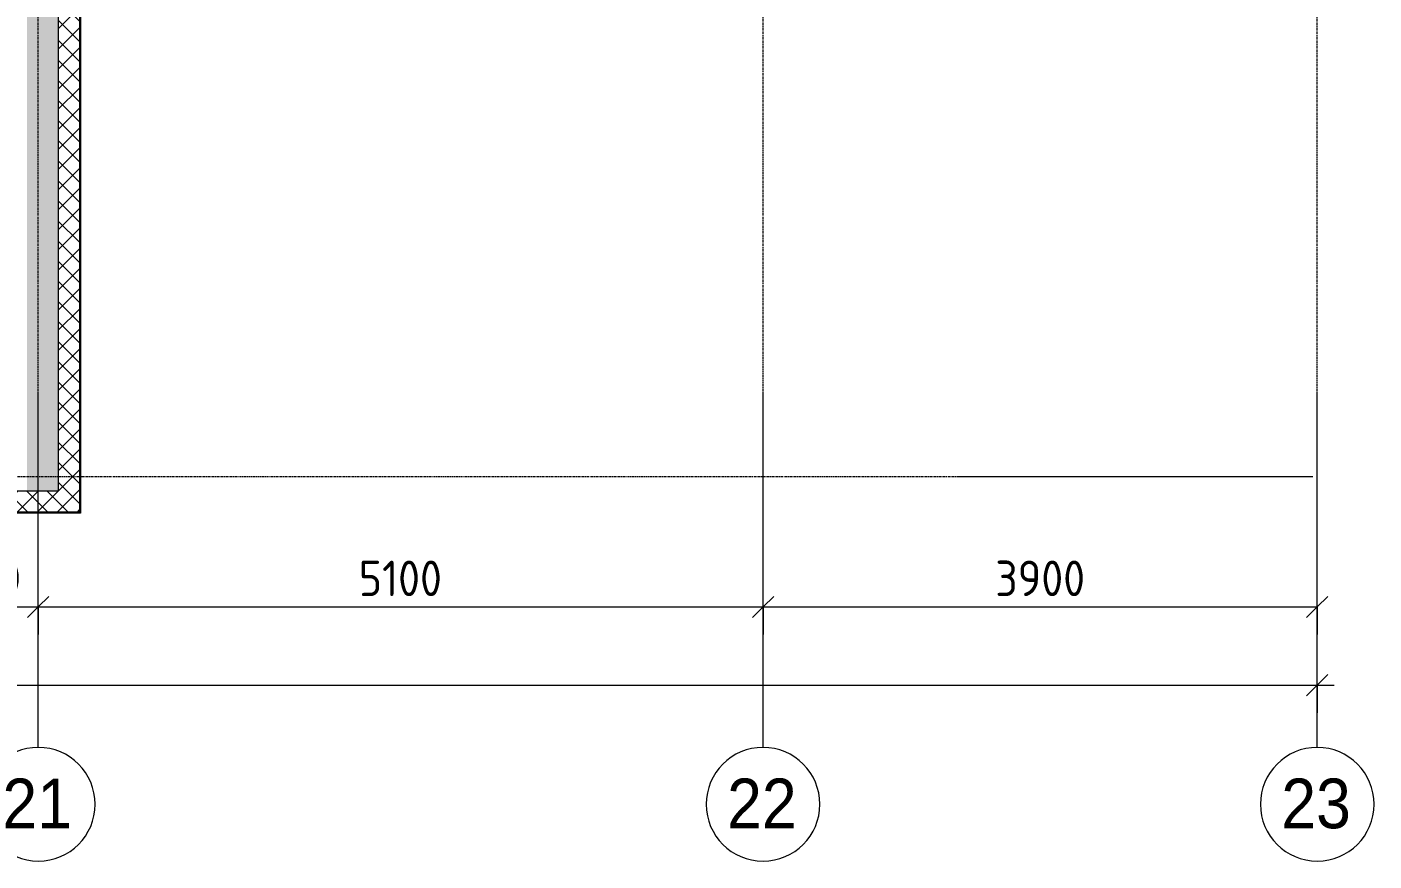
# Model space of a CAD drawing. Header units: millimetres. Extents: x 34897 to 231692, y -8553 to 29000.
# Drawn here: x 75480 to 84960, y -2706 to 3165 of the extents above; entities that cross this region are included whole.
import ezdxf

# ---------------------------------------------------------------- set-up
doc = ezdxf.new("R2010")
doc.units = ezdxf.units.MM
doc.linetypes.add('Осевая', pattern=[31.75, 6.35, -4.7625, 15.875, -4.7625])
for name, color, linetype, lineweight in [('A-ANNO-DIMS', 7, 'Continuous', 9), ('A-ANNO-DIMS-100', 7, 'Continuous', 9), ('A-WALL', 7, 'Continuous', 9), ('I-WALL', 7, 'Continuous', 9), ('Оси', 7, 'Continuous', 9), ('Оси-1', 7, 'Continuous', 20), ('Оси-2', 7, 'Осевая', 9)]:
    doc.layers.add(name, color=color, linetype=linetype, lineweight=lineweight)
doc.layers.add('A-WALL-FNSH-1', color=7, linetype='Continuous', lineweight=9, true_color=0x3c3c3c)
doc.styles.add('Arial', font='arial.ttf', dxfattribs={"width": 0.9, "height": 350})
doc.styles.add('ISOCPEUR', font='isocpeur.ttf', dxfattribs={"width": 0.9, "height": 250})
doc.dimstyles.new('ISO-2_5_0_9К_БОЛЬШОЙ', dxfattribs={"dimscale": 304.8, "dimtxt": 248.995294, "dimasz": 0.492126, "dimexe": 0.393701, "dimexo": 0.984252, "dimgap": 0, "dimtad": 1, "dimdec": 0, "dimrnd": 10, "dimzin": 0, "dimdsep": 46, "dimtxsty": 'ISOCPEUR', "dimblk1": 'OBLIQUE', "dimblk2": 'OBLIQUE', "dimsah": 1, "dimcen": 0.09, "dimdle": 0.393701, "dimazin": 0, "dimtfac": 1, "dimtdec": 4, "dimtix": 1, "dimtmove": 0, "dimatfit": 3, "dimfxl": 1, "dimtvp": 1, "dimtolj": 1, "dimtzin": 0, "dimarcsym": 2})
pattern_1 = [(45, (0, 0), (-70.71068, 70.71068), []), (135, (0, 0), (-70.71068, -70.71068), [])]

# ---------------------------------------------------------------- blocks, each defined once
blk = doc.blocks.new('Ось сетки - D8-29747960-Сводный план потолков 2 этажа в осях 12-23')
at = {"layer": 'Оси-1'}
for start, end in [(360, 180), (180, 360)]:
    blk.add_arc((0, 0), 4, start, end, dxfattribs=at)
blk = doc.blocks.new('DIMBLOCK16-Сводный план потолков 2 этажа в осях 12-23')
at = {"layer": 'A-ANNO-DIMS-100'}
for p, q in [((74860, -1111.8), (74860, -797.9)), ((75560, -1111.8), (75560, -797.9)), ((74860, -917.9), (75560, -917.9)), ((74860, -917.9), (74860, -1111.8)), ((75560, -917.9), (75560, -1111.8))]:
    blk.add_line(p, q, dxfattribs=at)
at = {"layer": 'A-ANNO-DIMS-100', "lineweight": 20}
for p, q in [((74860, -917.9), (74935, -842.9)), ((75560, -917.9), (75635, -842.9)), ((74860, -917.9), (74785, -992.9)), ((75560, -917.9), (75485, -992.9))]:
    blk.add_line(p, q, dxfattribs=at)
at = {"layer": 'A-ANNO-DIMS-100', "color": 0, "insert": (74973, -591.3), "char_height": 250, "width": 568.858, "attachment_point": 1, "line_spacing_factor": 1.149209, "style": 'ISOCPEUR'}
blk.add_mtext('700', dxfattribs=at)
blk = doc.blocks.new('_Oblique')
at = {"color": 0, "linetype": 'ByBlock', "lineweight": -2}
blk.add_line((-0.5, -0.5), (0.5, 0.5), dxfattribs=at)
blk = doc.blocks.new('DIMBLOCK17-Сводный план потолков 2 этажа в осях 12-23')
at = {"layer": 'A-ANNO-DIMS-100'}
for p, q in [((75560, -1111.8), (75560, -797.9)), ((80660, -1111.8), (80660, -797.9)), ((75560, -917.9), (80660, -917.9)), ((75560, -917.9), (75560, -1111.8)), ((80660, -917.9), (80660, -1111.8))]:
    blk.add_line(p, q, dxfattribs=at)
at = {"layer": 'A-ANNO-DIMS-100', "lineweight": 20}
for p, q in [((75560, -917.9), (75635, -842.9)), ((80660, -917.9), (80735, -842.9)), ((75560, -917.9), (75485, -992.9)), ((80660, -917.9), (80585, -992.9))]:
    blk.add_line(p, q, dxfattribs=at)
at = {"layer": 'A-ANNO-DIMS-100', "color": 0, "insert": (77815.5, -591.3), "char_height": 250, "width": 706.764, "attachment_point": 1, "line_spacing_factor": 1.149209, "style": 'ISOCPEUR'}
blk.add_mtext('5100', dxfattribs=at)
blk = doc.blocks.new('DIMBLOCK18-Сводный план потолков 2 этажа в осях 12-23')
at = {"layer": 'A-ANNO-DIMS-100'}
for p, q in [((80660, -1111.8), (80660, -797.9)), ((84560, -1111.8), (84560, -797.9)), ((80660, -917.9), (84560, -917.9)), ((80660, -917.9), (80660, -1111.8)), ((84560, -917.9), (84560, -1111.8))]:
    blk.add_line(p, q, dxfattribs=at)
at = {"layer": 'A-ANNO-DIMS-100', "lineweight": 20}
for p, q in [((80660, -917.9), (80735, -842.9)), ((84560, -917.9), (84635, -842.9)), ((80660, -917.9), (80585, -992.9)), ((84560, -917.9), (84485, -992.9))]:
    blk.add_line(p, q, dxfattribs=at)
at = {"layer": 'A-ANNO-DIMS-100', "color": 0, "insert": (82294, -591.3), "char_height": 250, "width": 758.478, "attachment_point": 1, "line_spacing_factor": 1.149209, "style": 'ISOCPEUR'}
blk.add_mtext('3900', dxfattribs=at)
blk = doc.blocks.new('DIMBLOCK19-Сводный план потолков 2 этажа в осях 12-23')
at = {"layer": 'A-ANNO-DIMS-100'}
for p, q in [((38310, -1662), (38310, -1348.1)), ((84560, -1662), (84560, -1348.1)), ((38190, -1468.1), (84680, -1468.1)), ((38310, -1468.1), (38310, -1662)), ((84560, -1468.1), (84560, -1662))]:
    blk.add_line(p, q, dxfattribs=at)
at = {"layer": 'A-ANNO-DIMS-100', "lineweight": 20}
for p, q in [((38310, -1468.1), (38385, -1393.1)), ((84560, -1468.1), (84635, -1393.1)), ((38310, -1468.1), (38235, -1543.1)), ((84560, -1468.1), (84485, -1543.1))]:
    blk.add_line(p, q, dxfattribs=at)
at = {"layer": 'A-ANNO-DIMS-100', "color": 0, "insert": (61028, -1141.5), "char_height": 250, "width": 976.828, "attachment_point": 1, "line_spacing_factor": 1.149209, "style": 'ISOCPEUR'}
blk.add_mtext('46250', dxfattribs=at)

msp = doc.modelspace()

# ---------------------------------------------------------------- hatches: boundary and pattern name
at = {"layer": 'A-WALL'}
h = msp.add_hatch(dxfattribs=at)
h.set_pattern_fill('FP_21', color=256, style=0, pattern_type=2)
h.set_pattern_definition(pattern_1)
h.paths.add_polyline_path([(75700, -250), (75850, -250), (75850, 3320), (75700, 3320), (75700, -100)])
h = msp.add_hatch(dxfattribs=at)
h.set_pattern_fill('FP_21', color=256, style=0, pattern_type=2)
h.set_pattern_definition(pattern_1)
h.paths.add_polyline_path([(75700, -250), (75700, -100), (71560, -100), (71560, -250), (75349.7, -250)])
h.paths.add_polyline_path([(70258.2, -250), (70660, -250), (70660, -100), (67060, -100), (67060, -250), (68803.5, -250)])
h.paths.add_polyline_path([(65910, -250), (66160, -250), (66160, -100), (65160, -100), (65160, -250), (65894.1, -250)])
h.paths.add_polyline_path([(62060, -250), (62060, -100), (60910, -100), (60910, -250), (61530, -250)])
h.paths.add_polyline_path([(58060, -250), (58810, -250), (58810, -100), (58060, -100), (58060, -118)])
h.paths.add_polyline_path([(57160, -250), (57160, -100), (56410, -100), (56410, -250)])
h.paths.add_polyline_path([(52801.7, -250), (53310, -250), (53310, -100), (51910, -100), (51910, -250)])
h.paths.add_polyline_path([(47410, -250), (48810, -250), (48810, -100), (47410, -100), (47410, -118)])
h.paths.add_polyline_path([(45310, -250), (45310, -100), (44936.3, -100), (44936.3, -250)])
h.paths.add_polyline_path([(44036.3, -250), (44036.3, -100), (42660, -100), (42660, -250)])
h.paths.add_polyline_path([(39560, -250), (39560, -100), (38742.7, -100), (38742.7, -250)])
at = {"layer": 'I-WALL'}
h = msp.add_hatch(dxfattribs=at)
h.set_pattern_fill('FP_17', color=256, style=0, pattern_type=2)
h.set_pattern_definition([(45, (0, 0), (-57.02463, 57.02463), []), (45, (57.025, 0), (-57.02463, 57.02463), [100.806, -20.161, 3.353, -16.808])])
h.paths.add_polyline_path([(75700, -100), (75700, 3550), (75480, 3550), (75480, -100)])
h.paths.add_polyline_path([(75700, 4050), (75700, 7900), (75480, 7900), (75480, 4050), (75662.2, 4050)])

# ---------------------------------------------------------------- linework, layer by layer
at = {"layer": 'A-WALL'}
for p, q in [((75700, 3550), (75700, -100)), ((75850, 3320), (75850, -250)), ((75853, 3320), (75853, -253)), ((71560, -100), (75700, -100)), ((75850, -250), (71560, -250)), ((75853, -253), (71560, -253))]:
    msp.add_line(p, q, dxfattribs=at)
at = {"layer": 'A-WALL-FNSH-1'}
for p, q in [((75858, 3300), (75858, -258)), ((75858, -258), (71560, -258))]:
    msp.add_line(p, q, dxfattribs=at)
at = {"layer": 'Оси'}
for p, q in [((75560, -1906.3), (75560, 593.7)), ((80660, -1906.3), (80660, 593.7)), ((84560, -1906.3), (84560, 593.7)), ((82030.3, 0), (84530.3, 0))]:
    msp.add_line(p, q, dxfattribs=at)
at = {"layer": 'Оси-2'}
for p, q in [((75560, 593.7), (75560, 25078.1)), ((80660, 593.7), (80660, 24890.1)), ((84560, 593.7), (84560, 19415.1)), ((38196.8, 0), (82030.3, 0))]:
    msp.add_line(p, q, dxfattribs=at)

# ---------------------------------------------------------------- block references
at = {"layer": 'Оси-1', "xscale": 99.99999999999993, "yscale": 99.99999999999993, "zscale": 99.99999999999993}
for p in [(75560, -2306.3), (80660, -2306.3), (84560, -2306.3)]:
    msp.add_blockref('Ось сетки - D8-29747960-Сводный план потолков 2 этажа в осях 12-23', p, dxfattribs=at)

# ---------------------------------------------------------------- texts
at = {"layer": 'Оси', "char_height": 350, "width": 606.076, "attachment_point": 1, "style": 'Arial'}
for s, insert in [('21', (75307.4, -2125.6)), ('22', (80407.4, -2125.6)), ('23', (84307.4, -2125.6))]:
    msp.add_mtext(s, dxfattribs=dict(at, insert=insert))

# ---------------------------------------------------------------- dimensions: what is measured, and where the dimension line sits
at = {"layer": 'A-ANNO-DIMS'}
for base, p1, p2, override, picture, middle in [((75560, -917.9), (74860, -811.8), (75560, -811.8), {"dimpost": '<>', "dimfxl": 700}, 'DIMBLOCK16-Сводный план потолков 2 этажа в осях 12-23', (75210, -792.9)), ((80660, -917.9), (75560, -811.8), (80660, -811.8), {"dimpost": '<>', "dimfxl": 5100}, 'DIMBLOCK17-Сводный план потолков 2 этажа в осях 12-23', (78110, -792.9)), ((84560, -917.9), (80660, -811.8), (84560, -811.8), {"dimpost": '<>', "dimfxl": 3900}, 'DIMBLOCK18-Сводный план потолков 2 этажа в осях 12-23', (82610, -792.9)), ((84560, -1468.1), (38310, -1362), (84560, -1362), {"dimpost": '<>', "dimfxl": 46250}, 'DIMBLOCK19-Сводный план потолков 2 этажа в осях 12-23', (61435, -1343.1))]:
    dim = msp.add_linear_dim(base=base, p1=p1, p2=p2, dimstyle='ISO-2_5_0_9К_БОЛЬШОЙ', override=override, dxfattribs=at)
    dim.commit()
    dim.dimension.update_dxf_attribs({"geometry": picture, "text_midpoint": middle})

doc.saveas('drawing.dxf')
